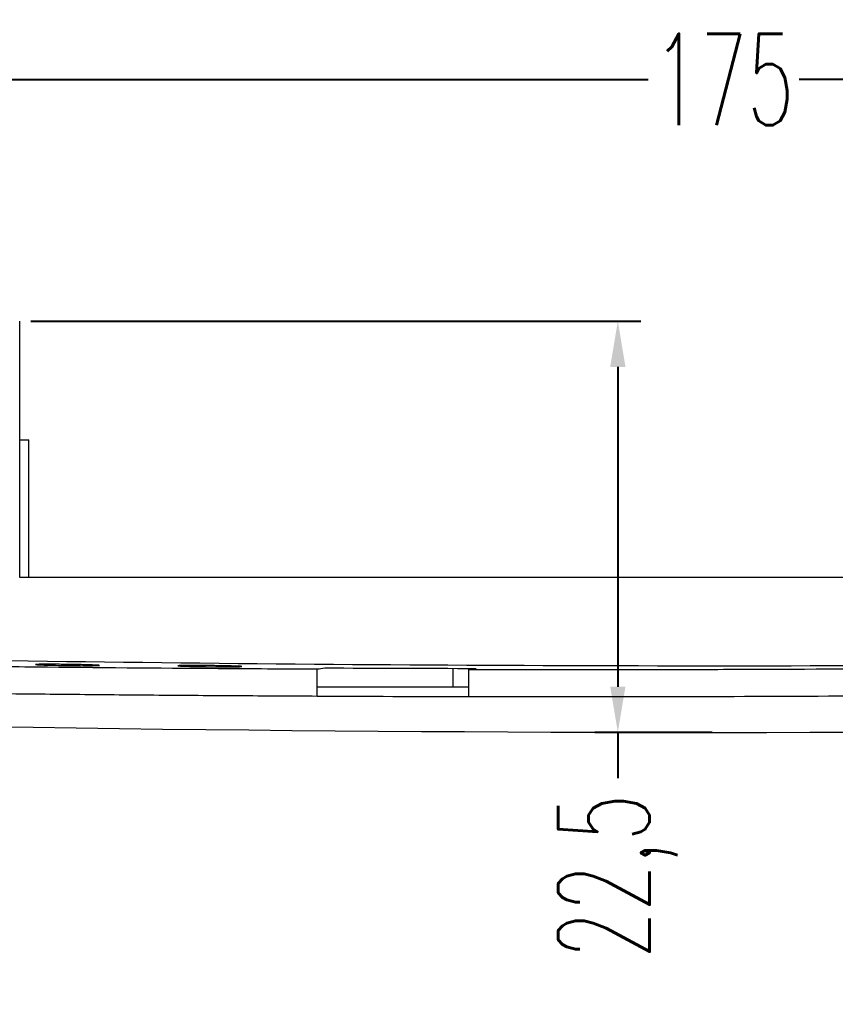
# Model space of a CAD drawing. Header units: inches. Extents: x 2104 to 4068, y 410 to 1569.
# Drawn here: x 2209.7 to 2254.3, y 544.6 to 598.1 of the extents above; entities that cross this region are included whole.
import ezdxf

# ---------------------------------------------------------------- set-up
doc = ezdxf.new("R2010")
doc.units = ezdxf.units.IN
doc.styles.add('SLDTEXTSTYLE2', font='TXT', dxfattribs={"width": 0.6, "bigfont": 'bigfont'})
doc.dimstyles.new('5', dxfattribs={"dimtxt": 5, "dimasz": 2.5, "dimexe": 1.25, "dimexo": 0.625, "dimtad": 0, "dimzin": 12, "dimtxsty": 'SLDTEXTSTYLE2', "dimcen": 2.5, "dimclrd": 3, "dimclre": 3, "dimclrt": 256, "dimadec": 0, "dimazin": 0, "dimtfac": 1, "dimtmove": 0, "dimatfit": 3, "dimfxl": 1, "dimarcsym": 0})

# ---------------------------------------------------------------- blocks, each defined once
blk = doc.blocks.new('*D64')
at = {"color": 3, "lineweight": -2}
for p, q in [((2160.652, 581.187), (2160.652, 596.032)), ((2335.652, 581.187), (2335.652, 596.032)), ((2163.152, 594.782), (2244.027, 594.782)), ((2333.152, 594.782), (2252.277, 594.782))]:
    blk.add_line(p, q, dxfattribs=at)
at = {"color": 3}
for points in [[(2163.152, 595.198), (2163.152, 594.365), (2160.652, 594.782)], [(2333.152, 595.198), (2333.152, 594.365), (2335.652, 594.782)]]:
    blk.add_solid(points, dxfattribs=at)
at = {"layer": 'Defpoints', "color": 0}
for p in [(2335.652, 594.782), (2160.652, 580.562), (2335.652, 580.562)]:
    blk.add_point(p, dxfattribs=at)
at = {"insert": (2248.152, 594.782), "char_height": 5, "attachment_point": 5, "style": 'SLDTEXTSTYLE2'}
blk.add_mtext('175', dxfattribs=at)
blk = doc.blocks.new('*D65')
at = {"color": 3, "lineweight": -2}
for p, q in [((2210.277, 581.562), (2243.618, 581.562)), ((2242.368, 579.062), (2242.368, 561.562)), ((2247.527, 559.062), (2241.118, 559.062)), ((2242.368, 559.062), (2242.368, 556.562))]:
    blk.add_line(p, q, dxfattribs=at)
at = {"color": 3}
for points in [[(2241.951, 579.062), (2242.785, 579.062), (2242.368, 581.562)], [(2241.951, 561.562), (2242.785, 561.562), (2242.368, 559.062)]]:
    blk.add_solid(points, dxfattribs=at)
at = {"layer": 'Defpoints', "color": 0}
for p in [(2209.652, 581.562), (2242.368, 559.062), (2248.152, 559.062)]:
    blk.add_point(p, dxfattribs=at)
at = {"insert": (2242.368, 551.187), "char_height": 5, "attachment_point": 5, "rotation": 90, "style": 'SLDTEXTSTYLE2'}
blk.add_mtext('22,5', dxfattribs=at)

msp = doc.modelspace()

# ---------------------------------------------------------------- linework, layer by layer
at = {"color": 7, "linetype": 'Continuous', "lineweight": 15}
for p, q in [((2209.652, 581.562), (2209.652, 567.562)), ((2209.652, 575.062), (2210.152, 575.062)), ((2210.152, 567.562), (2210.152, 575.062)), ((2225.925, 561.034), (2225.922, 562.534)), ((2225.925, 561.034), (2225.922, 562.534)), ((2233.36, 561.562), (2233.36, 562.567)), ((2233.36, 561.562), (2233.36, 562.567)), ((2234.199, 562.506), (2234.202, 561.006)), ((2234.199, 562.506), (2234.202, 561.006)), ((2234.199, 561.562), (2234.199, 561.005)), ((2234.199, 561.562), (2234.199, 561.005)), ((2225.922, 561.033), (2225.925, 561.034)), ((2225.922, 561.033), (2225.925, 561.034)), ((2234.199, 561.005), (2234.202, 561.006)), ((2234.199, 561.005), (2234.202, 561.006))]:
    msp.add_line(p, q, dxfattribs=at)
msp.add_arc((2248.152, 3111.896), 2552.833, 268.304764, 271.695236, dxfattribs=at)
msp.add_arc((2248.152, 3111.896), 2552.833, 268.304764, 271.695236, dxfattribs=at)
for centre, major_axis, start_param, end_param in [((1878.703, 3111.896), (2598.82, 0), 4.846396, 4.846561), ((1878.703, 3111.896), (2598.82, 0), 4.846396, 4.846561), ((1878.537, 3111.896), (2599.989, 0), 4.849613, 4.849779), ((1878.537, 3111.896), (2599.989, 0), 4.849613, 4.849779)]:
    msp.add_ellipse(centre, major_axis=major_axis, ratio=0.989844, start_param=start_param, end_param=end_param, dxfattribs=at)
for points, knots in [([(2209.652, 567.562), (2221.29, 567.562), (2232.941, 567.562), (2256.811, 567.562), (2269.01, 567.562), (2283.02, 567.562), (2284.836, 567.562), (2286.652, 567.562)], [-0.4156646, -0.4156646, -0.4156646, -0.4156646, -0.1767277, -0.1767277, 0.0732723, 0.0732723, 0.1105179, 0.1105179, 0.1105179, 0.1105179]), ([(2171.552, 563.795), (2193.795, 563.164), (2216.039, 562.808), (2260.53, 562.646), (2282.778, 562.839), (2305.026, 563.308)], [0, 0, 0, 0, 0.5, 0.5, 1, 1, 1, 1]), ([(2171.552, 563.795), (2193.795, 563.164), (2216.039, 562.808), (2260.53, 562.646), (2282.778, 562.839), (2305.026, 563.308)], [0, 0, 0, 0, 0.5, 0.5, 1, 1, 1, 1]), ([(2179.339, 563.139), (2186.378, 562.99), (2193.472, 562.866), (2201.45, 562.757), (2202.28, 562.746), (2203.526, 562.73), (2203.942, 562.725), (2204.566, 562.717), (2204.77, 562.714), (2205.183, 562.709), (2205.389, 562.707), (2207.247, 562.685), (2208.9, 562.666), (2213.866, 562.615), (2217.185, 562.587), (2222.313, 562.553), (2224.116, 562.542), (2225.922, 562.534)], [0.5911681, 0.5911681, 0.5911681, 0.5911681, 0.7258688, 0.7258688, 0.7414938, 0.7414938, 0.7493063, 0.7493063, 0.7532126, 0.7532126, 0.7571188, 0.7571188, 0.7883688, 0.7883688, 0.8508687, 0.8508687, 0.8846998, 0.8846998, 0.8846998, 0.8846998]), ([(2179.339, 563.139), (2186.378, 562.99), (2193.472, 562.866), (2201.45, 562.757), (2202.28, 562.746), (2203.526, 562.73), (2203.942, 562.725), (2204.566, 562.717), (2204.77, 562.714), (2205.183, 562.709), (2205.389, 562.707), (2207.247, 562.685), (2208.9, 562.666), (2213.866, 562.615), (2217.185, 562.587), (2222.313, 562.553), (2224.116, 562.542), (2225.922, 562.534)], [0.5911681, 0.5911681, 0.5911681, 0.5911681, 0.7258688, 0.7258688, 0.7414938, 0.7414938, 0.7493063, 0.7493063, 0.7532126, 0.7532126, 0.7571188, 0.7571188, 0.7883688, 0.7883688, 0.8508687, 0.8508687, 0.8846998, 0.8846998, 0.8846998, 0.8846998]), ([(2234.199, 562.506), (2236.32, 562.502), (2238.444, 562.5), (2242.251, 562.501), (2243.933, 562.503), (2247.3, 562.51), (2248.987, 562.515), (2254.052, 562.535), (2257.434, 562.554), (2267.594, 562.63), (2274.387, 562.705), (2282.051, 562.818), (2282.902, 562.831), (2284.181, 562.851), (2284.607, 562.858), (2285.246, 562.868), (2285.463, 562.871), (2285.892, 562.878), (2286.107, 562.882), (2288.04, 562.914), (2289.759, 562.944), (2294.918, 563.038), (2298.359, 563.108), (2302.877, 563.207), (2303.951, 563.231), (2305.026, 563.256)], [0.1054947, 0.1054947, 0.1054947, 0.1054947, 0.1450748, 0.1450748, 0.1763247, 0.1763247, 0.2075747, 0.2075747, 0.2700746, 0.2700746, 0.3950744, 0.3950744, 0.4106994, 0.4106994, 0.4185119, 0.4185119, 0.4224182, 0.4224182, 0.4263244, 0.4263244, 0.4575744, 0.4575744, 0.5200743, 0.5200743, 0.5395794, 0.5395794, 0.5395794, 0.5395794]), ([(2234.199, 562.506), (2236.32, 562.502), (2238.444, 562.5), (2242.251, 562.501), (2243.933, 562.503), (2247.3, 562.51), (2248.987, 562.515), (2254.052, 562.535), (2257.434, 562.554), (2267.594, 562.63), (2274.387, 562.705), (2282.051, 562.818), (2282.902, 562.831), (2284.181, 562.851), (2284.607, 562.858), (2285.246, 562.868), (2285.463, 562.871), (2285.892, 562.878), (2286.107, 562.882), (2288.04, 562.914), (2289.759, 562.944), (2294.918, 563.038), (2298.359, 563.108), (2302.877, 563.207), (2303.951, 563.231), (2305.026, 563.256)], [0.1054947, 0.1054947, 0.1054947, 0.1054947, 0.1450748, 0.1450748, 0.1763247, 0.1763247, 0.2075747, 0.2075747, 0.2700746, 0.2700746, 0.3950744, 0.3950744, 0.4106994, 0.4106994, 0.4185119, 0.4185119, 0.4224182, 0.4224182, 0.4263244, 0.4263244, 0.4575744, 0.4575744, 0.5200743, 0.5200743, 0.5395794, 0.5395794, 0.5395794, 0.5395794]), ([(2211.05, 562.746), (2210.968, 562.749), (2210.895, 562.752), (2210.767, 562.757), (2210.711, 562.759), (2210.622, 562.764), (2210.588, 562.767), (2210.542, 562.771), (2210.529, 562.774), (2210.527, 562.78), (2210.571, 562.783), (2210.742, 562.788), (2210.871, 562.789), (2211.111, 562.79), (2211.201, 562.79), (2211.39, 562.79), (2211.49, 562.789), (2211.702, 562.788), (2211.813, 562.787), (2212.036, 562.784), (2212.149, 562.783), (2212.38, 562.78), (2212.494, 562.778), (2212.718, 562.774), (2212.83, 562.772), (2213.042, 562.768), (2213.143, 562.765), (2213.334, 562.76), (2213.425, 562.758), (2213.669, 562.75), (2213.801, 562.745), (2213.979, 562.736), (2214.027, 562.731), (2214.029, 562.725), (2214.019, 562.723), (2213.976, 562.72), (2213.944, 562.718), (2213.858, 562.716), (2213.804, 562.715), (2213.679, 562.713), (2213.607, 562.712), (2213.364, 562.711), (2213.173, 562.712), (2212.855, 562.714), (2212.746, 562.715), (2212.523, 562.717), (2212.407, 562.718), (2212.064, 562.723), (2211.834, 562.727), (2211.411, 562.736), (2211.215, 562.741), (2211.05, 562.746)], [0, 0, 0, 0, 0.03125, 0.03125, 0.0625, 0.0625, 0.09375, 0.09375, 0.125, 0.125, 0.1875, 0.1875, 0.25, 0.25, 0.28125, 0.28125, 0.3125, 0.3125, 0.34375, 0.34375, 0.375, 0.375, 0.40625, 0.40625, 0.4375, 0.4375, 0.46875, 0.46875, 0.5, 0.5, 0.5625, 0.5625, 0.625, 0.625, 0.65625, 0.65625, 0.6875, 0.6875, 0.71875, 0.71875, 0.75, 0.75, 0.8125, 0.8125, 0.84375, 0.84375, 0.875, 0.875, 0.9375, 0.9375, 1, 1, 1, 1]), ([(2211.05, 562.746), (2210.968, 562.749), (2210.895, 562.752), (2210.767, 562.757), (2210.711, 562.759), (2210.622, 562.764), (2210.588, 562.767), (2210.542, 562.771), (2210.529, 562.774), (2210.527, 562.78), (2210.571, 562.783), (2210.742, 562.788), (2210.871, 562.789), (2211.111, 562.79), (2211.201, 562.79), (2211.39, 562.79), (2211.49, 562.789), (2211.702, 562.788), (2211.813, 562.787), (2212.036, 562.784), (2212.149, 562.783), (2212.38, 562.78), (2212.494, 562.778), (2212.718, 562.774), (2212.83, 562.772), (2213.042, 562.768), (2213.143, 562.765), (2213.334, 562.76), (2213.425, 562.758), (2213.669, 562.75), (2213.801, 562.745), (2213.979, 562.736), (2214.027, 562.731), (2214.029, 562.725), (2214.019, 562.723), (2213.976, 562.72), (2213.944, 562.718), (2213.858, 562.716), (2213.804, 562.715), (2213.679, 562.713), (2213.607, 562.712), (2213.364, 562.711), (2213.173, 562.712), (2212.855, 562.714), (2212.746, 562.715), (2212.523, 562.717), (2212.407, 562.718), (2212.064, 562.723), (2211.834, 562.727), (2211.411, 562.736), (2211.215, 562.741), (2211.05, 562.746)], [0, 0, 0, 0, 0.03125, 0.03125, 0.0625, 0.0625, 0.09375, 0.09375, 0.125, 0.125, 0.1875, 0.1875, 0.25, 0.25, 0.28125, 0.28125, 0.3125, 0.3125, 0.34375, 0.34375, 0.375, 0.375, 0.40625, 0.40625, 0.4375, 0.4375, 0.46875, 0.46875, 0.5, 0.5, 0.5625, 0.5625, 0.625, 0.625, 0.65625, 0.65625, 0.6875, 0.6875, 0.71875, 0.71875, 0.75, 0.75, 0.8125, 0.8125, 0.84375, 0.84375, 0.875, 0.875, 0.9375, 0.9375, 1, 1, 1, 1]), ([(2218.61, 562.685), (2218.545, 562.687), (2218.491, 562.69), (2218.402, 562.694), (2218.368, 562.697), (2218.322, 562.701), (2218.31, 562.703), (2218.308, 562.707), (2218.319, 562.709), (2218.384, 562.714), (2218.473, 562.717), (2218.724, 562.721), (2218.889, 562.722), (2219.172, 562.722), (2219.275, 562.722), (2219.486, 562.721), (2219.594, 562.72), (2219.819, 562.718), (2219.935, 562.717), (2220.163, 562.715), (2220.276, 562.713), (2220.503, 562.71), (2220.613, 562.708), (2220.824, 562.705), (2220.927, 562.703), (2221.119, 562.698), (2221.207, 562.696), (2221.37, 562.692), (2221.444, 562.689), (2221.636, 562.682), (2221.727, 562.678), (2221.819, 562.669), (2221.821, 562.665), (2221.756, 562.66), (2221.723, 562.658), (2221.637, 562.655), (2221.584, 562.654), (2221.458, 562.652), (2221.385, 562.651), (2221.224, 562.65), (2221.137, 562.65), (2220.85, 562.649), (2220.637, 562.65), (2220.299, 562.653), (2220.186, 562.654), (2219.957, 562.656), (2219.841, 562.658), (2219.505, 562.662), (2219.287, 562.666), (2218.906, 562.675), (2218.739, 562.68), (2218.61, 562.685)], [0, 0, 0, 0, 0.03125, 0.03125, 0.0625, 0.0625, 0.09375, 0.09375, 0.125, 0.125, 0.1875, 0.1875, 0.25, 0.25, 0.28125, 0.28125, 0.3125, 0.3125, 0.34375, 0.34375, 0.375, 0.375, 0.40625, 0.40625, 0.4375, 0.4375, 0.46875, 0.46875, 0.5, 0.5, 0.5625, 0.5625, 0.625, 0.625, 0.65625, 0.65625, 0.6875, 0.6875, 0.71875, 0.71875, 0.75, 0.75, 0.8125, 0.8125, 0.84375, 0.84375, 0.875, 0.875, 0.9375, 0.9375, 1, 1, 1, 1]), ([(2218.61, 562.685), (2218.545, 562.687), (2218.491, 562.69), (2218.402, 562.694), (2218.368, 562.697), (2218.322, 562.701), (2218.31, 562.703), (2218.308, 562.707), (2218.319, 562.709), (2218.384, 562.714), (2218.473, 562.717), (2218.724, 562.721), (2218.889, 562.722), (2219.172, 562.722), (2219.275, 562.722), (2219.486, 562.721), (2219.594, 562.72), (2219.819, 562.718), (2219.935, 562.717), (2220.163, 562.715), (2220.276, 562.713), (2220.503, 562.71), (2220.613, 562.708), (2220.824, 562.705), (2220.927, 562.703), (2221.119, 562.698), (2221.207, 562.696), (2221.37, 562.692), (2221.444, 562.689), (2221.636, 562.682), (2221.727, 562.678), (2221.819, 562.669), (2221.821, 562.665), (2221.756, 562.66), (2221.723, 562.658), (2221.637, 562.655), (2221.584, 562.654), (2221.458, 562.652), (2221.385, 562.651), (2221.224, 562.65), (2221.137, 562.65), (2220.85, 562.649), (2220.637, 562.65), (2220.299, 562.653), (2220.186, 562.654), (2219.957, 562.656), (2219.841, 562.658), (2219.505, 562.662), (2219.287, 562.666), (2218.906, 562.675), (2218.739, 562.68), (2218.61, 562.685)], [0, 0, 0, 0, 0.03125, 0.03125, 0.0625, 0.0625, 0.09375, 0.09375, 0.125, 0.125, 0.1875, 0.1875, 0.25, 0.25, 0.28125, 0.28125, 0.3125, 0.3125, 0.34375, 0.34375, 0.375, 0.375, 0.40625, 0.40625, 0.4375, 0.4375, 0.46875, 0.46875, 0.5, 0.5, 0.5625, 0.5625, 0.625, 0.625, 0.65625, 0.65625, 0.6875, 0.6875, 0.71875, 0.71875, 0.75, 0.75, 0.8125, 0.8125, 0.84375, 0.84375, 0.875, 0.875, 0.9375, 0.9375, 1, 1, 1, 1]), ([(2225.925, 561.034), (2225.202, 561.037), (2223.756, 561.045), (2221.589, 561.058), (2219.424, 561.072), (2217.262, 561.088), (2215.101, 561.106), (2212.944, 561.126), (2210.788, 561.147), (2208.635, 561.169), (2206.484, 561.194), (2203.85, 561.225), (2200.737, 561.266), (2197.148, 561.317), (2193.569, 561.373), (2189.998, 561.433), (2186.437, 561.497), (2182.885, 561.565), (2180.525, 561.614), (2179.344, 561.639)], [0, 0, 0, 0, 0.0459682, 0.0919383, 0.1379111, 0.1838878, 0.2298695, 0.2758571, 0.3218518, 0.3678547, 0.4138666, 0.4598888, 0.5370893, 0.6142676, 0.6914287, 0.7685775, 0.8457189, 0.9228581, 1, 1, 1, 1]), ([(2225.925, 561.034), (2225.202, 561.037), (2223.756, 561.045), (2221.589, 561.058), (2219.424, 561.072), (2217.262, 561.088), (2215.101, 561.106), (2212.944, 561.126), (2210.788, 561.147), (2208.635, 561.169), (2206.484, 561.194), (2203.85, 561.225), (2200.737, 561.266), (2197.148, 561.317), (2193.569, 561.373), (2189.998, 561.433), (2186.437, 561.497), (2182.885, 561.565), (2180.525, 561.614), (2179.344, 561.639)], [0, 0, 0, 0, 0.0459682, 0.0919383, 0.1379111, 0.1838878, 0.2298695, 0.2758571, 0.3218518, 0.3678547, 0.4138666, 0.4598888, 0.5370893, 0.6142676, 0.6914287, 0.7685775, 0.8457189, 0.9228581, 1, 1, 1, 1]), ([(2305.026, 561.756), (2304.286, 561.739), (2302.805, 561.705), (2300.585, 561.656), (2298.365, 561.609), (2296.146, 561.564), (2293.928, 561.521), (2291.71, 561.479), (2289.492, 561.439), (2287.275, 561.401), (2282.706, 561.326), (2275.794, 561.226), (2266.554, 561.123), (2257.337, 561.051), (2250.042, 561.017), (2244.655, 561.004), (2241.165, 561), (2237.68, 561), (2235.361, 561.004), (2234.202, 561.006)], [0, 0, 0, 0, 0.031128, 0.062255, 0.093383, 0.124513, 0.155645, 0.18678, 0.217918, 0.24906, 0.280208, 0.410513, 0.540768, 0.671025, 0.801336, 0.851021, 0.900691, 0.95035, 1, 1, 1, 1]), ([(2305.026, 561.756), (2304.286, 561.739), (2302.805, 561.705), (2300.585, 561.656), (2298.365, 561.609), (2296.146, 561.564), (2293.928, 561.521), (2291.71, 561.479), (2289.492, 561.439), (2287.275, 561.401), (2282.706, 561.326), (2275.794, 561.226), (2266.554, 561.123), (2257.337, 561.051), (2250.042, 561.017), (2244.655, 561.004), (2241.165, 561), (2237.68, 561), (2235.361, 561.004), (2234.202, 561.006)], [0, 0, 0, 0, 0.031128, 0.062255, 0.093383, 0.124513, 0.155645, 0.18678, 0.217918, 0.24906, 0.280208, 0.410513, 0.540768, 0.671025, 0.801336, 0.851021, 0.900691, 0.95035, 1, 1, 1, 1])]:
    msp.add_open_spline(points, degree=3, knots=knots, dxfattribs=at)
for points in [[(2226.348, 562.59), (2229.102, 562.578), (2231.863, 562.569), (2234.628, 562.564)], [(2226.348, 562.59), (2229.102, 562.578), (2231.863, 562.569), (2234.628, 562.564)], [(2225.922, 561.562), (2228.675, 561.562), (2231.434, 561.562), (2234.199, 561.562)], [(2225.922, 561.562), (2228.675, 561.562), (2231.434, 561.562), (2234.199, 561.562)], [(2234.199, 561.005), (2231.434, 561.011), (2228.675, 561.02), (2225.922, 561.033)], [(2234.199, 561.005), (2231.434, 561.011), (2228.675, 561.02), (2225.922, 561.033)]]:
    msp.add_open_spline(points, degree=3, dxfattribs=at)

# ---------------------------------------------------------------- dimensions: what is measured, and where the dimension line sits
dim = msp.add_linear_dim(base=(2335.652, 594.782), p1=(2160.652, 580.562), p2=(2335.652, 580.562), dimstyle='5')
dim.commit()
dim.dimension.update_dxf_attribs({"geometry": '*D64', "text_midpoint": (2248.152, 594.782)})
dim = msp.add_linear_dim(base=(2242.368, 559.062), p1=(2209.652, 581.562), p2=(2248.152, 559.062), angle=90, dimstyle='5')
dim.commit()
dim.dimension.update_dxf_attribs({"geometry": '*D65', "text_midpoint": (2242.368, 551.187), "dimtype": 160})

doc.saveas('drawing.dxf')
